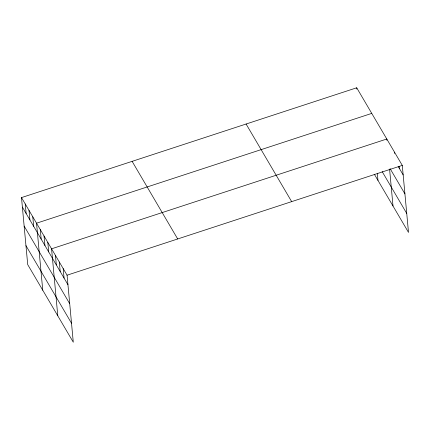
<?xml version="1.0" encoding="UTF-8"?>
<svg xmlns="http://www.w3.org/2000/svg" width="430" height="430" viewBox="0 0 430 430"><rect width="100%" height="100%" fill="white"/><g stroke="black" fill="none" stroke-linecap="round" stroke-linejoin="round"><path stroke-width="0.64" d="M21.5 197.59L67.069 275.2L73.283 342.215L27.719 264.606L21.5 197.59L356.717 87.784L402.281 165.394L408.5 232.41L374.525 174.542M371.751 113.396L36.539 223.202L42.753 290.218M67.069 275.2L402.281 165.394M398.325 166.684L403.168 174.929M390.08 168.608L404.926 193.898M382.162 171.581L406.742 213.441M246.094 124.023L291.664 201.632M132.123 161.352L177.687 238.962M22.387 207.12L67.951 284.73M24.145 226.094L69.714 303.704M25.956 245.637L71.525 323.247M399.115 166.426L399.293 168.334M394.536 152.204L394.654 153.472M386.909 140.277L386.79 139.008L51.573 248.814L57.792 315.83M389.618 169.463L393.009 206.024M377.325 173.457L377.97 180.412M356.717 87.784L356.835 89.058M63.194 268.599L64.081 278.135M59.319 262.004L60.205 271.54M55.448 255.409L56.33 264.945M47.816 242.407L48.697 251.942M44.053 236.005L44.94 245.541M40.296 229.604L41.183 239.139M32.777 216.795L33.664 226.33M29.02 210.394L29.901 219.929M25.257 203.992L26.144 213.527"/></g></svg>
